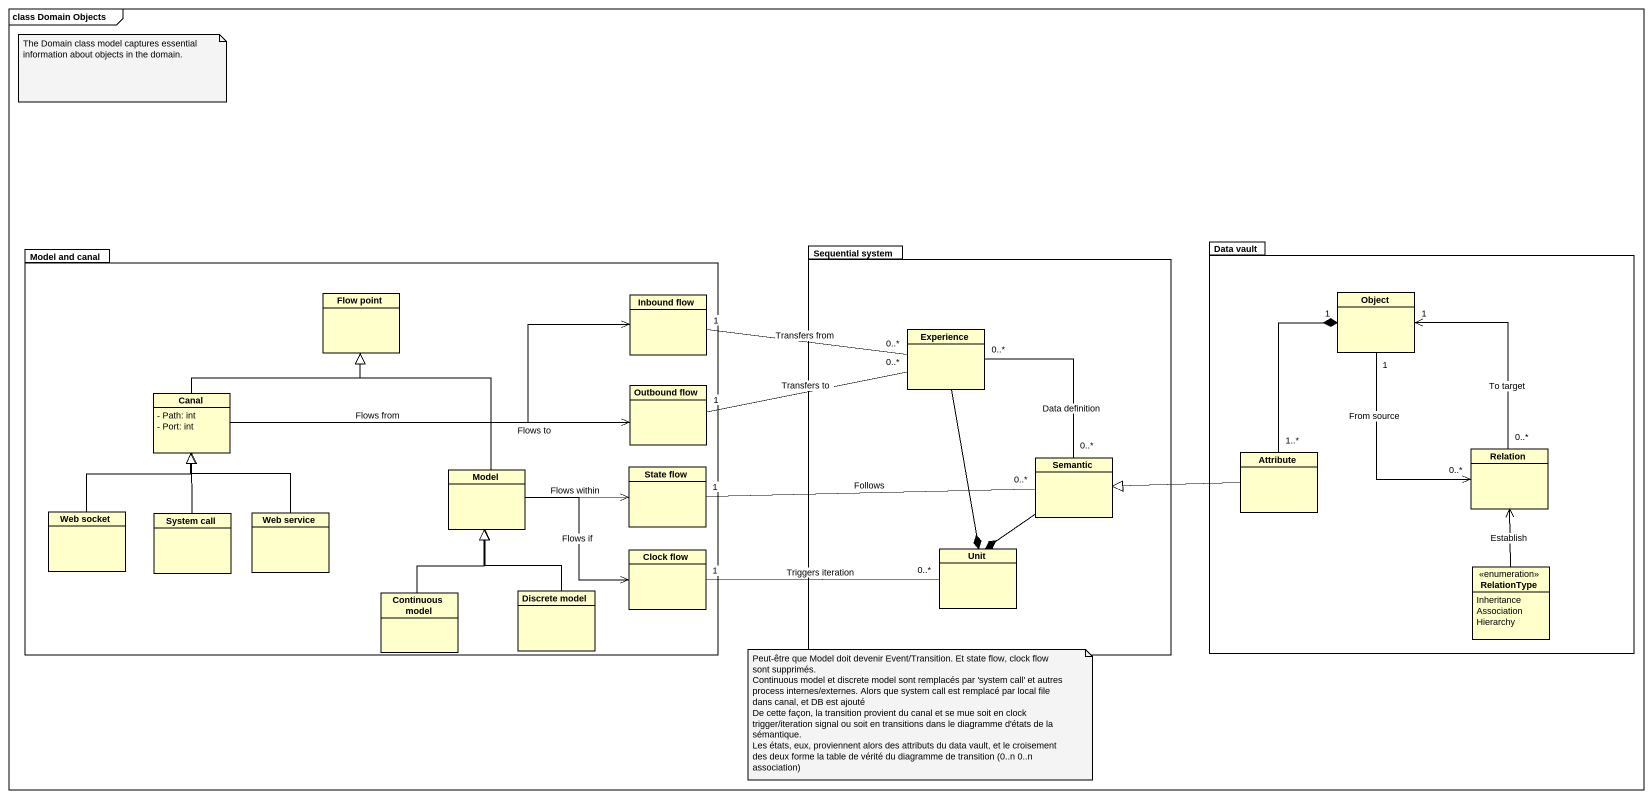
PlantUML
@startuml
mainframe class Domain Objects
hide circle
hide empty members
skinparam classAttributeIconSize 0
package "Model and canal" as Model_and_canal {
  class "Flow point" as Flow_point
  class "Inbound flow" as Inbound_flow
  class Canal {
    - Path: int
    - Port: int
  }
  class "Outbound flow" as Outbound_flow
  class Model
  class "State flow" as State_flow
  class "Web socket" as Web_socket
  class "System call" as System_call
  class "Web service" as Web_service
  class "Clock flow" as Clock_flow
  class "Continuous model" as Continuous_model
  class "Discrete model" as Discrete_model
}
package "Sequential system" as Sequential_system {
  class Experience
  class Semantic
  class Unit
}
package "Data vault" as Data_vault {
  class "Object" as Object_
  class Attribute
  class Relation
  enum RelationType {
    Inheritance
    Association
    Hierarchy
  }
}
Object_ "1" --> "0..*" Relation : From source
Experience "0..*" -left- "1" Inbound_flow : Transfers from
Experience "0..*" -left- "1" Outbound_flow : Transfers to
Experience "0..*" -- "0..*" Semantic : Data definition
Experience --* Unit
Canal -right-|> Flow_point
Canal -right-> Inbound_flow : Flows from
Canal -right-> Outbound_flow : Flows to
Attribute "1..*" -up-* "1" Object_
Attribute -left-|> Semantic
Relation "0..*" -up-> "1" Object_ : To target
Model -up-|> Flow_point
Model -right-> State_flow : Flows within
Model -right-> Clock_flow : Flows if
State_flow "1" -right- "0..*" Semantic : Follows
Semantic --* Unit
Web_socket -up-|> Canal
System_call -up-|> Canal
Web_service -up-|> Canal
Clock_flow "1" -right- "0..*" Unit : Triggers iteration
RelationType -up-> Relation : Establish
Continuous_model -up-|> Model
Discrete_model -up-|> Model
note as N1
  The Domain class model captures essential information about objects in the domain.
end note
note as N2
  Peut-être que Model doit devenir Event/Transition. Et state flow, clock flow sont supprimés.
  Continuous model et discrete model sont remplacés par 'system call' et autres process internes/externes. Alors que system call est remplacé par local file dans canal, et DB est ajouté
  De cette façon, la transition provient du canal et se mue soit en clock trigger/iteration signal ou soit en transitions dans le diagramme d'états de la sémantique.
  Les états, eux, proviennent alors des attributs du data vault, et le croisement des deux forme la table de vérité du diagramme de transition (0..n 0..n association)
end note
@enduml
